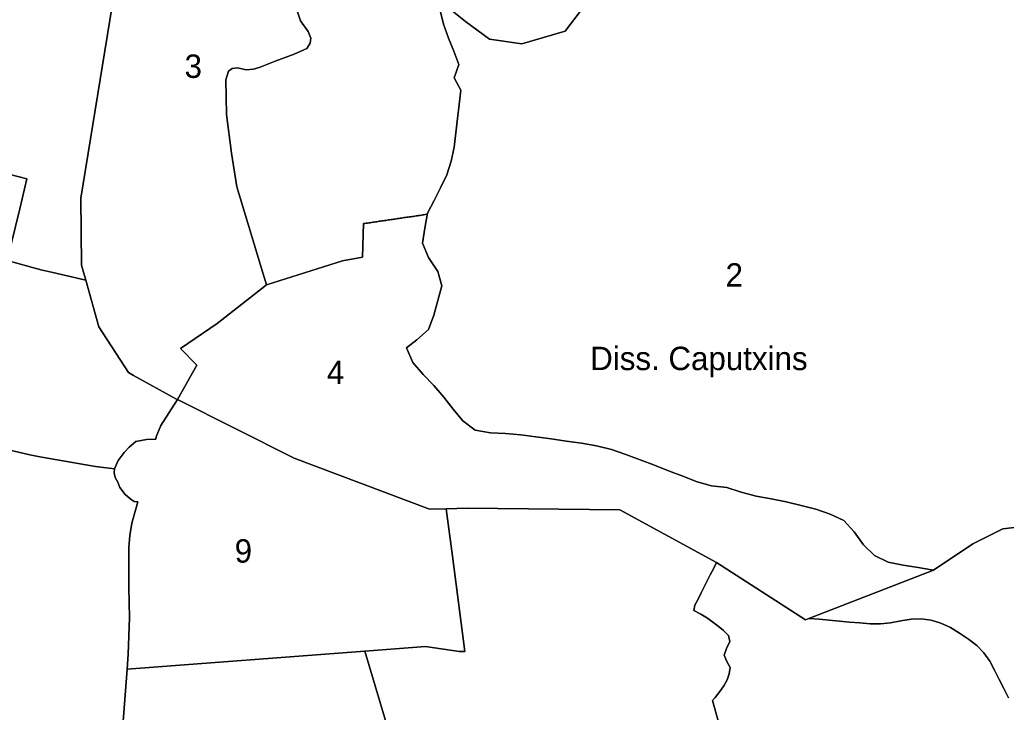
# Model space of a CAD drawing. Extents: x 482002 to 491535, y 4643046 to 4653103.
# Drawn here: x 485327 to 486398, y 4646660 to 4647412 of the extents above; entities that cross this region are included whole.
import ezdxf

# ---------------------------------------------------------------- set-up
doc = ezdxf.new("R2010")
doc.units = 0
for name, color, linetype in [('Level 4', 7, 'Continuous'), ('NUMERO', 7, 'Continuous'), ('SECCIONS', 7, 'Continuous')]:
    doc.layers.add(name, color=color, linetype=linetype)

msp = doc.modelspace()

# ---------------------------------------------------------------- linework, layer by layer
at = {"layer": 'Level 4'}
for p, q in [((485427.1, 4647426.8), (485393, 4647217.8)), ((485393, 4647217.8), (485427.1, 4647426.8)), ((485393, 4647217.8), (485394, 4647145.3)), ((485394, 4647145.3), (485393, 4647217.8)), ((485394, 4647145.3), (485398.7, 4647128.8)), ((485398.7, 4647128.8), (485394, 4647145.3)), ((485398.7, 4647128.8), (485412.7, 4647078.3)), ((485412.7, 4647078.3), (485398.7, 4647128.8)), ((485412.7, 4647078.3), (485444.8, 4647028.8)), ((485444.8, 4647028.8), (485412.7, 4647078.3)), ((485444.8, 4647028.8), (485450.2, 4647025.3)), ((485450.2, 4647025.3), (485444.8, 4647028.8)), ((485450.2, 4647025.3), (485496.1, 4647000.3)), ((485496.1, 4647000.3), (485450.2, 4647025.3)), ((485496.1, 4647000.3), (485498.2, 4646999.3)), ((485498.2, 4646999.3), (485496.1, 4647000.3)), ((485498.2, 4646999.3), (485624.7, 4646935.8)), ((485624.7, 4646935.8), (485498.2, 4646999.3)), ((485624.7, 4646935.8), (485771.6, 4646880.3)), ((485771.6, 4646880.3), (485624.7, 4646935.8)), ((485771.6, 4646880.3), (485789.8, 4646880.8)), ((485789.8, 4646880.8), (485771.6, 4646880.3)), ((485789.8, 4646880.8), (485812.7, 4646881.3)), ((485812.7, 4646881.3), (485789.8, 4646880.8)), ((485812.7, 4646881.3), (485978.1, 4646879.8)), ((485978.1, 4646879.8), (485812.7, 4646881.3)), ((485978.1, 4646879.8), (486083, 4646822.3)), ((486083, 4646822.3), (485978.1, 4646879.8)), ((486083, 4646822.3), (486179.6, 4646760.3)), ((486179.6, 4646760.3), (486083, 4646822.3)), ((486179.6, 4646760.3), (486183.3, 4646761.7)), ((486183.3, 4646761.7), (486179.6, 4646760.3)), ((486183.3, 4646761.7), (486194.4, 4646760.8)), ((486194.4, 4646760.8), (486183.3, 4646761.7)), ((486194.4, 4646760.8), (486205.5, 4646759.8)), ((486205.5, 4646759.8), (486194.4, 4646760.8)), ((486205.5, 4646759.8), (486216.6, 4646758.8)), ((486216.6, 4646758.8), (486205.5, 4646759.8)), ((486272, 4646757.1), (486283.1, 4646759.2)), ((486283.1, 4646759.2), (486272, 4646757.1)), ((486283.1, 4646759.2), (486294.2, 4646761)), ((486294.2, 4646761), (486283.1, 4646759.2)), ((486294.2, 4646761), (486305.3, 4646761.4)), ((486305.3, 4646761.4), (486294.2, 4646761)), ((486305.3, 4646761.4), (486316.2, 4646759.8)), ((486316.2, 4646759.8), (486305.3, 4646761.4)), ((486316.2, 4646759.8), (486326.7, 4646756.5)), ((486326.7, 4646756.5), (486316.2, 4646759.8)), ((486216.6, 4646758.8), (486227.6, 4646757.8)), ((486227.6, 4646757.8), (486216.6, 4646758.8)), ((486227.6, 4646757.8), (486238.7, 4646756.9)), ((486238.7, 4646756.9), (486227.6, 4646757.8)), ((486238.7, 4646756.9), (486249.8, 4646755.9)), ((486249.8, 4646755.9), (486238.7, 4646756.9)), ((486249.8, 4646755.9), (486260.9, 4646755.7)), ((486260.9, 4646755.7), (486249.8, 4646755.9)), ((486260.9, 4646755.7), (486272, 4646757.1)), ((486272, 4646757.1), (486260.9, 4646755.7)), ((486326.7, 4646756.5), (486336.9, 4646751.8)), ((486336.9, 4646751.8), (486326.7, 4646756.5)), ((486336.9, 4646751.8), (486346.8, 4646745.9)), ((486346.8, 4646745.9), (486336.9, 4646751.8)), ((486346.8, 4646745.9), (486356.6, 4646739.3)), ((486356.6, 4646739.3), (486346.8, 4646745.9)), ((486356.6, 4646739.3), (486365.5, 4646732.2)), ((486365.5, 4646732.2), (486356.6, 4646739.3)), ((486365.5, 4646732.2), (486373.3, 4646724.4)), ((486373.3, 4646724.4), (486365.5, 4646732.2)), ((486373.3, 4646724.4), (486379.6, 4646715.4)), ((486379.6, 4646715.4), (486373.3, 4646724.4)), ((486379.6, 4646715.4), (486384.9, 4646705.5)), ((486384.9, 4646705.5), (486379.6, 4646715.4)), ((486384.9, 4646705.5), (486389.9, 4646695.6)), ((486389.9, 4646695.6), (486384.9, 4646705.5)), ((486389.9, 4646695.6), (486394.9, 4646685.6)), ((486394.9, 4646685.6), (486389.9, 4646695.6)), ((486394.9, 4646685.6), (486399.9, 4646675.7)), ((486399.9, 4646675.7), (486394.9, 4646685.6))]:
    msp.add_line(p, q, dxfattribs=at)
at = {"layer": 'SECCIONS'}
for points in [[(485320.3, 4647435.3), (485383.5, 4647442.8), (485405.3, 4647445.8), (485427.1, 4647426.8), (485393, 4647217.8), (485394, 4647145.3), (485398.7, 4647128.8), (485358, 4647138.3), (485351.3, 4647139.8), (485313, 4647150.3), (485327, 4647206.3), (485334.5, 4647238.8), (485267.2, 4647256.3)], [(485627.4, 4647422.3), (485631.4, 4647410.3), (485639.7, 4647398.8), (485642.9, 4647391.8), (485642, 4647386.3), (485638.5, 4647380.3), (485624.8, 4647374.3), (485604.2, 4647366.8), (485587.7, 4647360.3), (485580.6, 4647357.8), (485572.6, 4647357.3), (485563, 4647359.3), (485557.4, 4647358.8), (485553.3, 4647355.8), (485550.4, 4647346.3), (485551.2, 4647308.8), (485556.8, 4647266.8), (485562.6, 4647230.3), (485574.3, 4647190.8), (485588, 4647145.3), (485594.5, 4647123.8), (485541, 4647081.8), (485501.4, 4647054.8), (485518.9, 4647036.8), (485498.2, 4646999.3), (485496.1, 4647000.3), (485450.2, 4647025.3), (485444.8, 4647028.8), (485412.7, 4647078.3), (485398.7, 4647128.8), (485394, 4647145.3), (485393, 4647217.8), (485427.1, 4647426.8)], [(485936.2, 4647422), (485918.7, 4647399.4), (485871.7, 4647385.4), (485836.8, 4647390.7), (485810.6, 4647409.8), (485787, 4647428.6)], [(485787, 4647428.6), (485810.6, 4647409.8), (485836.8, 4647390.7), (485871.7, 4647385.4), (485918.7, 4647399.4), (485936.2, 4647422)], [(485783.1, 4647421.6), (485786.8, 4647406.7), (485792.1, 4647391.8), (485797.8, 4647377.4), (485803.4, 4647363), (485798.3, 4647348.6), (485805.7, 4647335.2), (485803.7, 4647319.7), (485801.8, 4647304.3), (485800.2, 4647288.8), (485798.3, 4647273.4), (485795.1, 4647258.1), (485790.2, 4647243.3), (485783.6, 4647229.3), (485776.6, 4647215.4), (485769.4, 4647201.6), (485768.2, 4647200.7), (485766.9, 4647200.1), (485765.5, 4647199.9), (485764.1, 4647199.7), (485762.7, 4647199.5), (485761.2, 4647199.3), (485759.8, 4647199), (485758.4, 4647198.8), (485757, 4647198.6), (485755.5, 4647198.4), (485754.1, 4647198.2), (485752.7, 4647198), (485751.3, 4647197.8), (485749.8, 4647197.6), (485748.4, 4647197.4), (485747, 4647197.2), (485745.6, 4647197), (485744.1, 4647196.8), (485742.7, 4647196.5), (485741.3, 4647196.3), (485739.9, 4647196.1), (485738.5, 4647195.9), (485737, 4647195.7), (485735.6, 4647195.5), (485734.2, 4647195.3), (485732.8, 4647195.1), (485731.3, 4647194.9), (485729.9, 4647194.7), (485728.5, 4647194.5), (485727.1, 4647194.3), (485725.6, 4647194.1), (485724.2, 4647193.8), (485722.8, 4647193.6), (485721.4, 4647193.4), (485719.9, 4647193.2), (485718.5, 4647193), (485717.1, 4647192.8), (485715.7, 4647192.6), (485714.3, 4647192.4), (485712.8, 4647192.2), (485711.4, 4647192), (485710, 4647191.8), (485708.6, 4647191.6), (485707.1, 4647191.3), (485705.7, 4647191.1), (485704.3, 4647190.9), (485702.9, 4647190.7), (485701.4, 4647190.5), (485700, 4647190.3), (485698.9, 4647153.8), (485677.2, 4647149.8), (485594.5, 4647123.8), (485588, 4647145.3), (485574.3, 4647190.8), (485562.6, 4647230.3), (485556.8, 4647266.8), (485551.2, 4647308.8), (485550.4, 4647346.3), (485553.3, 4647355.8), (485557.4, 4647358.8), (485563, 4647359.3), (485572.6, 4647357.3), (485580.6, 4647357.8), (485587.7, 4647360.3), (485604.2, 4647366.8), (485624.8, 4647374.3), (485638.5, 4647380.3), (485642, 4647386.3), (485642.9, 4647391.8), (485639.7, 4647398.8), (485631.4, 4647410.3), (485627.4, 4647422.3)], [(486415.8, 4646861.4), (486393.9, 4646859), (486361.4, 4646842.9), (486318.5, 4646814.3), (486302.1, 4646816.9), (486285.7, 4646819.4), (486269.5, 4646822.7), (486254.6, 4646830.2), (486242.5, 4646841.6), (486232.5, 4646855.8), (486221.4, 4646868.1), (486206.6, 4646875), (486190.8, 4646880.2), (486174.8, 4646884.5), (486158.6, 4646888.3), (486142.3, 4646891.4), (486126, 4646894.5), (486110, 4646898.7), (486094.2, 4646903.9), (486077.8, 4646905.6), (486062, 4646910), (486046.6, 4646916), (486031.1, 4646922.1), (486015.6, 4646928), (486000.2, 4646934), (485984.7, 4646939.8), (485969, 4646945.2), (485952.9, 4646949.2), (485936.5, 4646952), (485920, 4646954.3), (485903.6, 4646956.7), (485887.1, 4646958.9), (485870.7, 4646961), (485854.2, 4646962.6), (485837.6, 4646963.1), (485821.3, 4646966.2), (485807.7, 4646976.1), (485797.1, 4646989), (485787.2, 4647002.1), (485776.2, 4647014.5), (485764.8, 4647026.6), (485753.6, 4647039.6), (485746.6, 4647055.4), (485757.8, 4647064.3), (485770.5, 4647075.4), (485776.4, 4647090.8), (485780.6, 4647106.8), (485784.9, 4647122.8), (485780.5, 4647138.2), (485770.4, 4647153.4), (485764.1, 4647169), (485766.5, 4647185.3), (485769.4, 4647201.6), (485776.6, 4647215.4), (485783.6, 4647229.3), (485790.2, 4647243.3), (485795.1, 4647258.1), (485798.3, 4647273.4), (485800.2, 4647288.8), (485801.8, 4647304.3), (485803.7, 4647319.7), (485805.7, 4647335.2), (485798.3, 4647348.6), (485803.4, 4647363), (485797.8, 4647377.4), (485792.1, 4647391.8), (485786.8, 4647406.7), (485783.1, 4647421.6)], [(485267.2, 4647256.3), (485334.5, 4647238.8), (485327, 4647206.3), (485313, 4647150.3), (485351.3, 4647139.8), (485358, 4647138.3), (485398.7, 4647128.8), (485412.7, 4647078.3), (485444.8, 4647028.8), (485450.2, 4647025.3), (485496.1, 4647000.3), (485498.2, 4646999.3), (485480, 4646971.3), (485474.9, 4646958.8), (485474.5, 4646956.3), (485464.4, 4646955.8), (485452.9, 4646953.8), (485445.7, 4646947.8), (485440.1, 4646941.8), (485433.5, 4646933.3), (485429.5, 4646924.3), (485408.9, 4646926.8), (485348.8, 4646937.3), (485337.6, 4646939.3), (485286.5, 4646951.3)], [(485286.5, 4646951.3), (485337.6, 4646939.3), (485348.8, 4646937.3), (485408.9, 4646926.8), (485429.5, 4646924.3), (485429.2, 4646919.8), (485430.3, 4646914.8), (485433.2, 4646909.8), (485435.5, 4646903.8), (485441.1, 4646896.3), (485447.6, 4646890.8), (485451, 4646888.8), (485455.1, 4646888.3), (485452.5, 4646879.3), (485448.6, 4646865.3), (485446.4, 4646851.8), (485445.4, 4646838.8), (485445.4, 4646795.8), (485445.9, 4646762.3), (485444.4, 4646722.8), (485443.3, 4646706.8), (485433.8, 4646579.8)], [(485733.9, 4646617), (485701.2, 4646726.3), (485767.3, 4646731.3), (485803.9, 4646725.8), (485809.9, 4646725.8), (485796.5, 4646829.3), (485789.8, 4646880.8), (485812.7, 4646881.3), (485978.1, 4646879.8), (486083, 4646822.3), (486079.7, 4646815.7), (486076.3, 4646809.1), (486073, 4646802.6), (486069.7, 4646796), (486066.3, 4646789.4), (486063, 4646782.8), (486059.7, 4646776.2), (486058.6, 4646770.2), (486066.1, 4646766.2), (486073.3, 4646762.1), (486079.1, 4646757.7), (486084.9, 4646753.3), (486090.5, 4646748.5), (486096, 4646743.2), (486097.7, 4646736.7), (486094.1, 4646729.2), (486091.5, 4646721.8), (486094.3, 4646715), (486097.9, 4646708.3), (486097, 4646701.6), (486094.6, 4646695), (486091.1, 4646688.6), (486086.8, 4646682.3), (486081.8, 4646676), (486078.8, 4646672.7), (486085.7, 4646647.9)], [(486399.9, 4646675.7), (486394.9, 4646685.6), (486389.9, 4646695.6), (486384.9, 4646705.5), (486379.6, 4646715.4), (486373.3, 4646724.4), (486365.5, 4646732.2), (486356.6, 4646739.3), (486346.8, 4646745.9), (486336.9, 4646751.8), (486326.7, 4646756.5), (486316.2, 4646759.8), (486305.3, 4646761.4), (486294.2, 4646761), (486283.1, 4646759.2), (486272, 4646757.1), (486260.9, 4646755.7), (486249.8, 4646755.9), (486238.7, 4646756.9), (486227.6, 4646757.8), (486216.6, 4646758.8), (486205.5, 4646759.8), (486194.4, 4646760.8), (486183.3, 4646761.7), (486318.5, 4646814.3), (486361.4, 4646842.9), (486393.9, 4646859), (486415.8, 4646861.4)], [(486085.7, 4646647.9), (486078.8, 4646672.7), (486081.8, 4646676), (486086.8, 4646682.3), (486091.1, 4646688.6), (486094.6, 4646695), (486097, 4646701.6), (486097.9, 4646708.3), (486094.3, 4646715), (486091.5, 4646721.8), (486094.1, 4646729.2), (486097.7, 4646736.7), (486096, 4646743.2), (486090.5, 4646748.5), (486084.9, 4646753.3), (486079.1, 4646757.7), (486073.3, 4646762.1), (486066.1, 4646766.2), (486058.6, 4646770.2), (486059.7, 4646776.2), (486063, 4646782.8), (486066.3, 4646789.4), (486069.7, 4646796), (486073, 4646802.6), (486076.3, 4646809.1), (486079.7, 4646815.7), (486083, 4646822.3), (486179.6, 4646760.3), (486183.3, 4646761.7), (486194.4, 4646760.8), (486205.5, 4646759.8), (486216.6, 4646758.8), (486227.6, 4646757.8), (486238.7, 4646756.9), (486249.8, 4646755.9), (486260.9, 4646755.7), (486272, 4646757.1), (486283.1, 4646759.2), (486294.2, 4646761), (486305.3, 4646761.4), (486316.2, 4646759.8), (486326.7, 4646756.5), (486336.9, 4646751.8), (486346.8, 4646745.9), (486356.6, 4646739.3), (486365.5, 4646732.2), (486373.3, 4646724.4), (486379.6, 4646715.4), (486384.9, 4646705.5), (486389.9, 4646695.6), (486394.9, 4646685.6), (486399.9, 4646675.7)]]:
    msp.add_lwpolyline(points, dxfattribs=at)
for points in [[(486318.5, 4646814.3), (486183.3, 4646761.7), (486179.6, 4646760.3), (486083, 4646822.3), (485978.1, 4646879.8), (485812.7, 4646881.3), (485789.8, 4646880.8), (485771.6, 4646880.3), (485624.7, 4646935.8), (485498.2, 4646999.3), (485518.9, 4647036.8), (485501.4, 4647054.8), (485541, 4647081.8), (485594.5, 4647123.8), (485677.2, 4647149.8), (485698.9, 4647153.8), (485700, 4647190.3), (485701.4, 4647190.5), (485702.9, 4647190.7), (485704.3, 4647190.9), (485705.7, 4647191.1), (485707.1, 4647191.3), (485708.6, 4647191.6), (485710, 4647191.8), (485711.4, 4647192), (485712.8, 4647192.2), (485714.3, 4647192.4), (485715.7, 4647192.6), (485717.1, 4647192.8), (485718.5, 4647193), (485719.9, 4647193.2), (485721.4, 4647193.4), (485722.8, 4647193.6), (485724.2, 4647193.8), (485725.6, 4647194.1), (485727.1, 4647194.3), (485728.5, 4647194.5), (485729.9, 4647194.7), (485731.3, 4647194.9), (485732.8, 4647195.1), (485734.2, 4647195.3), (485735.6, 4647195.5), (485737, 4647195.7), (485738.5, 4647195.9), (485739.9, 4647196.1), (485741.3, 4647196.3), (485742.7, 4647196.5), (485744.1, 4647196.8), (485745.6, 4647197), (485747, 4647197.2), (485748.4, 4647197.4), (485749.8, 4647197.6), (485751.3, 4647197.8), (485752.7, 4647198), (485754.1, 4647198.2), (485755.5, 4647198.4), (485757, 4647198.6), (485758.4, 4647198.8), (485759.8, 4647199), (485761.2, 4647199.3), (485762.7, 4647199.5), (485764.1, 4647199.7), (485765.5, 4647199.9), (485766.9, 4647200.1), (485768.2, 4647200.7), (485769.4, 4647201.6), (485766.5, 4647185.3), (485764.1, 4647169), (485770.4, 4647153.4), (485780.5, 4647138.2), (485784.9, 4647122.8), (485780.6, 4647106.8), (485776.4, 4647090.8), (485770.5, 4647075.4), (485757.8, 4647064.3), (485746.6, 4647055.4), (485753.6, 4647039.6), (485764.8, 4647026.6), (485776.2, 4647014.5), (485787.2, 4647002.1), (485797.1, 4646989), (485807.7, 4646976.1), (485821.3, 4646966.2), (485837.6, 4646963.1), (485854.2, 4646962.6), (485870.7, 4646961), (485887.1, 4646958.9), (485903.6, 4646956.7), (485920, 4646954.3), (485936.5, 4646952), (485952.9, 4646949.2), (485969, 4646945.2), (485984.7, 4646939.8), (486000.2, 4646934), (486015.6, 4646928), (486031.1, 4646922.1), (486046.6, 4646916), (486062, 4646910), (486077.8, 4646905.6), (486094.2, 4646903.9), (486110, 4646898.7), (486126, 4646894.5), (486142.3, 4646891.4), (486158.6, 4646888.3), (486174.8, 4646884.5), (486190.8, 4646880.2), (486206.6, 4646875), (486221.4, 4646868.1), (486232.5, 4646855.8), (486242.5, 4646841.6), (486254.6, 4646830.2), (486269.5, 4646822.7), (486285.7, 4646819.4), (486302.1, 4646816.9)], [(485789.8, 4646880.8), (485796.5, 4646829.3), (485809.9, 4646725.8), (485803.9, 4646725.8), (485767.3, 4646731.3), (485701.2, 4646726.3), (485443.3, 4646706.8), (485444.4, 4646722.8), (485445.9, 4646762.3), (485445.4, 4646795.8), (485445.4, 4646838.8), (485446.4, 4646851.8), (485448.6, 4646865.3), (485452.5, 4646879.3), (485455.1, 4646888.3), (485451, 4646888.8), (485447.6, 4646890.8), (485441.1, 4646896.3), (485435.5, 4646903.8), (485433.2, 4646909.8), (485430.3, 4646914.8), (485429.2, 4646919.8), (485429.5, 4646924.3), (485433.5, 4646933.3), (485440.1, 4646941.8), (485445.7, 4646947.8), (485452.9, 4646953.8), (485464.4, 4646955.8), (485474.5, 4646956.3), (485474.9, 4646958.8), (485480, 4646971.3), (485498.2, 4646999.3), (485624.7, 4646935.8), (485771.6, 4646880.3)], [(485716.8, 4646320.5), (485694.7, 4646319.3), (485656.5, 4646317.8), (485636.2, 4646313.3), (485619.8, 4646307.3), (485593.9, 4646295.3), (485584.2, 4646296.8), (485499.1, 4646279.8), (485486.4, 4646278.3), (485460.2, 4646280.3), (485401.7, 4646288.8), (485411.7, 4646348.8), (485418.4, 4646409.3), (485430.9, 4646547.3), (485433.8, 4646579.8), (485443.3, 4646706.8), (485701.2, 4646726.3), (485733.9, 4646617), (485745.8, 4646541.2), (485770, 4646424.4), (485765.7, 4646415.3), (485751.7, 4646393.4), (485717.6, 4646338.9)]]:
    msp.add_lwpolyline(points, close=True, dxfattribs=at)

# ---------------------------------------------------------------- texts
at = {"layer": 'NUMERO'}
for s, p in [('3', (485505.7, 4647348.5)), ('3', (485505.7, 4647348.5)), ('2', (486092.9, 4647121.9)), ('2', (486092.9, 4647121.9)), ('Diss. Caputxins', (485946, 4647031.3)), ('Diss. Caputxins', (485946, 4647031.3)), ('4', (485660.1, 4647016.2)), ('4', (485660.1, 4647016.2)), ('9', (485560.1, 4646822.3)), ('9', (485560.1, 4646822.3))]:
    msp.add_text(s, height=25.4, rotation=359.9995, dxfattribs=at).set_placement(p)

doc.saveas('drawing.dxf')
